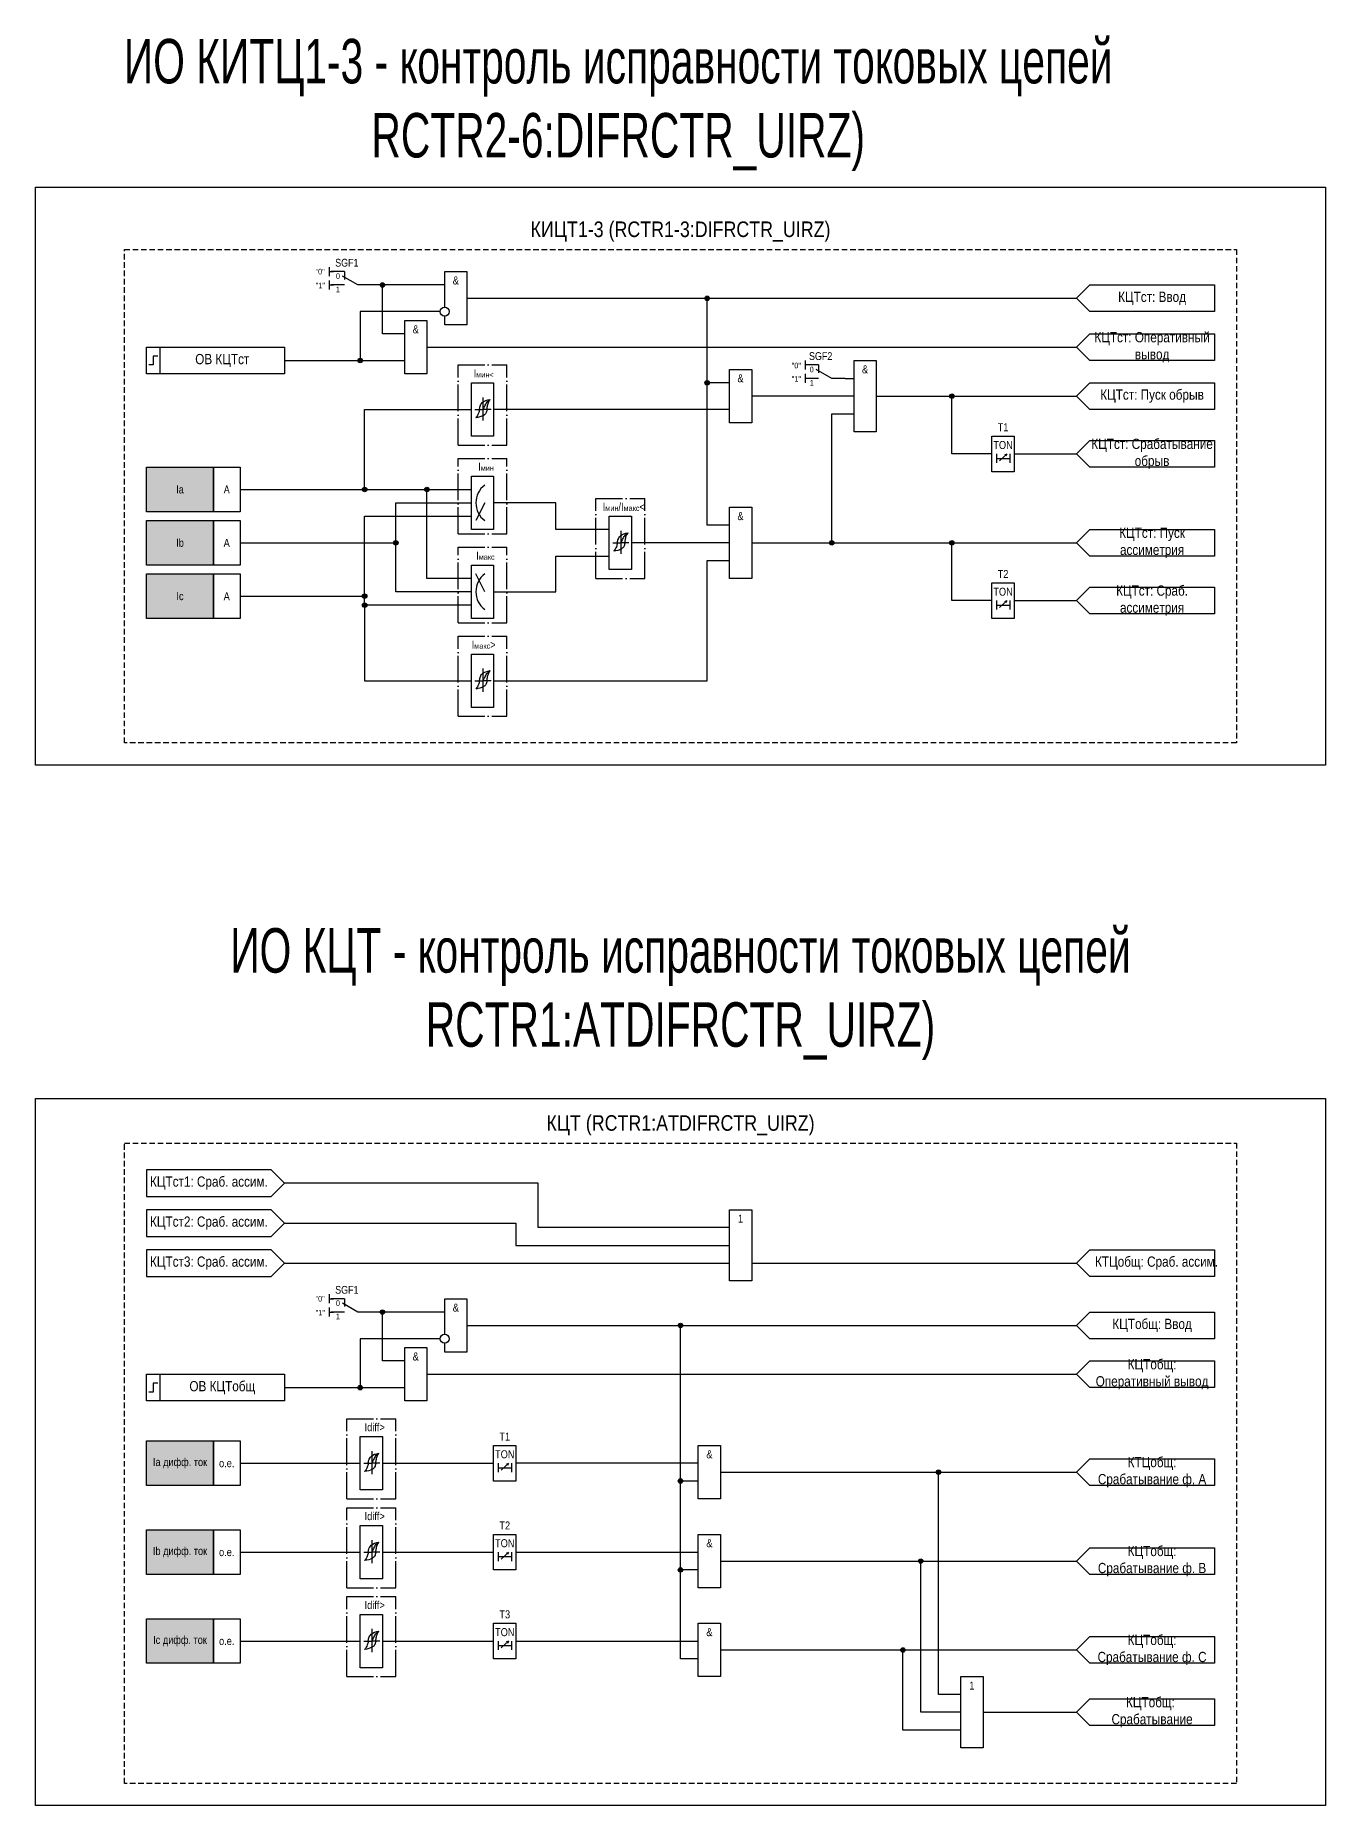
# Model space of a CAD drawing. Header units: millimetres. Extents: x -578 to 4001, y -1196 to 139.
# Drawn here: x 732 to 1022, y -259 to 139.1 of the extents above; entities that cross this region are included whole.
import ezdxf
from ezdxf.enums import TextEntityAlignment as Align

# ---------------------------------------------------------------- set-up
doc = ezdxf.new("R2010")
doc.units = ezdxf.units.MM
doc.linetypes.add('ACAD_ISO04W100', pattern=[30, 24, -3, 0, -3])
doc.linetypes.add('штриховая2', pattern=[0.375, 0.25, -0.125])
doc.layers.add('Основная', color=7, linetype='Continuous')
doc.styles.add('1.8_Gost_RD', font='ARIALN.TTF', dxfattribs={"height": 1.8})
doc.styles.add('2.5_Gost_RD', font='ARIALN.TTF', dxfattribs={"height": 2.5})
doc.styles.add('3.5_Gost_RD', font='ARIALN.TTF', dxfattribs={"height": 3.5})
doc.styles.add('Вывод', font='ARIALN.TTF', dxfattribs={"height": 2.5})
doc.styles.add('Компонент', font='ARIALN.TTF', dxfattribs={"height": 3.5})

# ---------------------------------------------------------------- blocks, each defined once
blk = doc.blocks.new('*U892')
at = {"layer": 'Основная', "linetype": 'ACAD_ISO04W100', "ltscale": 0.25}
for p, q in [((0, 0), (11, 0)), ((0, -17), (0, 0)), ((11, -17), (11, 0)), ((0, -17), (11, -17))]:
    blk.add_line(p, q, dxfattribs=at)
at = {"layer": 'Основная', "style": 'Компонент'}
blk.add_attdef('ОУ', text='', height=3.5, dxfattribs=at).set_placement((11, 0), align=Align.MIDDLE_CENTER)
blk = doc.blocks.new('Точка')
at = {"ltscale": 100}
h = blk.add_hatch(color=256, dxfattribs=at)
h.dxf.hatch_style = 1
edge = h.paths.add_edge_path()
edge.add_arc((0, 0), 0.5, 0, 360)
blk.add_circle((0, 0), 0.5, dxfattribs=at)
blk = doc.blocks.new('*U898')
at = {"layer": 'Основная', "linetype": 'ACAD_ISO04W100', "ltscale": 0.25}
for p, q in [((0, 0), (11, 0)), ((0, -18), (0, 0)), ((11, -18), (11, 0)), ((0, -18), (11, -18))]:
    blk.add_line(p, q, dxfattribs=at)
at = {"layer": 'Основная', "style": 'Компонент'}
blk.add_attdef('ОУ', text='', height=3.5, dxfattribs=at).set_placement((11, 0), align=Align.MIDDLE_CENTER)
blk = doc.blocks.new('*U958')
at = {"layer": 'Основная', "color": 0}
blk.add_line((0, 0), (7, 4), dxfattribs=at)
at = {"layer": 'Основная', "ltscale": 0.35}
blk.add_line((6, 6), (6, 2.5), dxfattribs=at)
blk = doc.blocks.new('*U1016')
at = {"layer": 'Основная', "color": 0}
for p, q in [((-3, 6), (-9, 6)), ((-3, 0), (-9, 0)), ((9, 0), (3, 0))]:
    blk.add_line(p, q, dxfattribs=at)
at = {"layer": 'Основная', "ltscale": 0.25, "xscale": -1}
blk.add_blockref('*U958', (3, 0), dxfattribs=at)
at = {"layer": 'Основная'}
for tag, height, style, p in [('ОУ', 3.5, 'Компонент', (-2, 10)), ('В1', 2.5, 'Вывод', (-13, 6)), ('В2', 2.5, 'Вывод', (-6, 4)), ('В3', 2.5, 'Вывод', (-6, -2))]:
    blk.add_attdef(tag, text='', height=height, dxfattribs=dict(at, style=style)).set_placement(p, align=Align.MIDDLE_CENTER)
blk = doc.blocks.new('*U985')
at = {"layer": 'Основная', "color": 0}
for p, q in [((-3, 6), (-9, 6)), ((-3, 0), (-9, 0)), ((9, 0), (3, 0))]:
    blk.add_line(p, q, dxfattribs=at)
at = {"layer": 'Основная', "ltscale": 0.25, "xscale": -1}
blk.add_blockref('*U958', (3, 0), dxfattribs=at)
at = {"layer": 'Основная'}
for tag, height, style, p in [('ОУ', 3.5, 'Компонент', (-2, 10)), ('В1', 2.5, 'Вывод', (-14, 6)), ('В2', 2.5, 'Вывод', (-6, 4)), ('В3', 2.5, 'Вывод', (-6, -2))]:
    blk.add_attdef(tag, text='', height=height, dxfattribs=dict(at, style=style)).set_placement(p, align=Align.MIDDLE_CENTER)

msp = doc.modelspace()

# ---------------------------------------------------------------- hatches: boundary and pattern name
at = {"ltscale": 100, "true_color": 0xf7941d}
h = msp.add_hatch(color=30, dxfattribs=at)
h.dxf.hatch_style = 1
h.paths.add_polyline_path([(757, 42), (772, 42), (772, 32), (757, 32)])
h = msp.add_hatch(color=30, dxfattribs=at)
h.dxf.hatch_style = 1
h.paths.add_polyline_path([(757, 30), (772, 30), (772, 20), (757, 20)])
h = msp.add_hatch(color=30, dxfattribs=at)
h.dxf.hatch_style = 1
h.paths.add_polyline_path([(757, 18), (772, 18), (772, 8), (757, 8)])
h = msp.add_hatch(color=30, dxfattribs=at)
h.dxf.hatch_style = 1
h.paths.add_polyline_path([(757, -177), (772, -177), (772, -187), (757, -187)])
h = msp.add_hatch(color=30, dxfattribs=at)
h.dxf.hatch_style = 1
h.paths.add_polyline_path([(757, -197), (772, -197), (772, -207), (757, -207)])
h = msp.add_hatch(color=30, dxfattribs=at)
h.dxf.hatch_style = 1
h.paths.add_polyline_path([(757, -217), (772, -217), (772, -227), (757, -227)])

# ---------------------------------------------------------------- linework, layer by layer
at = {"ltscale": 100}
for p, q in [((798, 87), (798, 85)), ((798, 86), (799, 86)), ((798, 84), (798, 82)), ((798, 83), (799, 83)), ((788, 66), (815, 66)), ((888, 61), (883, 61)), ((798, -144), (798, -146)), ((798, -145), (799, -145)), ((798, -147), (798, -149)), ((798, -148), (799, -148)), ((788, -165), (815, -165))]:
    msp.add_line(p, q, dxfattribs=at)
at = {"color": 7, "ltscale": 100}
for p, q in [((948.7, 43.46), (950.37, 44.95)), ((950.37, 44.95), (949.85, 44.73)), ((950.37, 44.95), (950.11, 44.48)), ((833, 34), (831, 30)), ((833, 14), (831, 18)), ((835, 14), (840, 14)), ((948.7, 10.46), (950.37, 11.95)), ((950.37, 11.95), (949.85, 11.73)), ((950.37, 11.95), (950.11, 11.48)), ((836.7, -183.54), (838.37, -182.05)), ((838.37, -182.05), (837.85, -182.27)), ((838.37, -182.05), (838.11, -182.52)), ((836.7, -203.54), (838.37, -202.05)), ((838.37, -202.05), (837.85, -202.27)), ((838.37, -202.05), (838.11, -202.52)), ((836.7, -223.54), (838.37, -222.05)), ((838.37, -222.05), (837.85, -222.27)), ((838.37, -222.05), (838.11, -222.52))]:
    msp.add_line(p, q, dxfattribs=at)
at = {"color": 3, "ltscale": 100}
for points in [[(732, 105), (1022, 105), (1022, -25), (732, -25)], [(732, -100), (1022, -100), (1022, -259), (732, -259)]]:
    msp.add_lwpolyline(points, close=True, dxfattribs=at)
at = {"ltscale": 100}
for points in [[(815, 72), (810, 72), (810, 83), (805, 83)], [(824, 83), (810, 83)], [(829, 80), (966, 80)], [(888, 29), (883, 29), (883, 80)], [(823, 77), (805, 77), (805, 66)], [(815, 72), (810, 72)], [(820, 69), (966, 69)], [(914, 62), (916, 62)], [(916, 58), (893, 58)], [(921, 58), (966, 58)], [(947, 45), (938, 45), (938, 58)], [(806, 37), (806, 55), (830, 55)], [(888, 55), (835, 55)], [(893, 25), (911, 25), (911, 54), (916, 54)], [(948, 45), (948, 43)], [(948, 44), (951, 44)], [(951, 45), (951, 43)], [(952, 45), (966, 45)], [(830, 17), (820, 17), (820, 37)], [(778, 25), (813, 25), (813, 34), (830, 34)], [(861, 28), (849, 28), (849, 34), (835, 34)], [(778, 13), (806, 13), (806, 31), (830, 31)], [(830, 14), (813, 14), (813, 25)], [(888, 25), (866, 25)], [(911, 25), (966, 25)], [(947, 12), (938, 12), (938, 25)], [(835, 14), (849, 14), (849, 22), (861, 22)], [(835, -6), (883, -6), (883, 21), (888, 21)], [(830, 11), (806, 11), (806, 13)], [(948, 12), (948, 10)], [(951, 12), (951, 10)], [(952, 12), (966, 12)], [(806, 11), (806, -6), (830, -6)], [(948, 11), (951, 11)], [(888, -129), (845, -129), (845, -119), (788, -119)], [(788, -128), (840, -128), (840, -133), (888, -133)], [(788, -137), (888, -137)], [(893, -137), (966, -137)], [(815, -159), (810, -159), (810, -148), (805, -148)], [(824, -148), (810, -148)], [(829, -151), (966, -151)], [(881, -186), (877, -186), (877, -151)], [(823, -154), (805, -154), (805, -165)], [(815, -159), (810, -159)], [(820, -162), (966, -162)], [(836, -182), (836, -184)], [(836, -183), (839, -183)], [(839, -182), (839, -184)], [(881, -182), (840, -182)], [(881, -206), (877, -206), (877, -186)], [(886, -184), (966, -184)], [(940, -234), (935, -234), (935, -184)], [(836, -202), (836, -204)], [(836, -203), (839, -203)], [(839, -202), (839, -204)], [(840, -202), (881, -202)], [(881, -226), (877, -226), (877, -206)], [(886, -204), (966, -204)], [(940, -238), (931, -238), (931, -204)], [(836, -222), (836, -224)], [(839, -222), (839, -224)], [(840, -222), (881, -222)], [(836, -223), (839, -223)], [(886, -224), (966, -224)], [(940, -242), (927, -242), (927, -224)], [(945, -238), (966, -238)]]:
    msp.add_lwpolyline(points, dxfattribs=at)
for points in [[(916, 66), (921, 66), (921, 50), (916, 50)], [(947, 49), (952, 49), (952, 41), (947, 41)], [(757, 42), (772, 42), (772, 32), (757, 32)], [(772, 42), (778, 42), (778, 32), (772, 32)], [(830, 40), (835, 40), (835, 28), (830, 28)], [(888, 33), (893, 33), (893, 17), (888, 17)], [(757, 30), (772, 30), (772, 20), (757, 20)], [(772, 30), (778, 30), (778, 20), (772, 20)], [(830, 20), (835, 20), (835, 8), (830, 8)], [(757, 18), (772, 18), (772, 8), (757, 8)], [(772, 18), (778, 18), (778, 8), (772, 8)], [(947, 16), (952, 16), (952, 8), (947, 8)], [(888, -125), (893, -125), (893, -141), (888, -141)], [(757, -177), (772, -177), (772, -187), (757, -187)], [(772, -177), (778, -177), (778, -187), (772, -187)], [(835, -178), (840, -178), (840, -186), (835, -186)], [(757, -197), (772, -197), (772, -207), (757, -207)], [(772, -197), (778, -197), (778, -207), (772, -207)], [(835, -198), (840, -198), (840, -206), (835, -206)], [(757, -217), (772, -217), (772, -227), (757, -227)], [(772, -217), (778, -217), (778, -227), (772, -227)], [(835, -218), (840, -218), (840, -226), (835, -226)], [(940, -230), (945, -230), (945, -246), (940, -246)]]:
    msp.add_lwpolyline(points, close=True, dxfattribs=at)
at = {"color": 7, "ltscale": 100}
for centre in [(836, 34), (836, 14)]:
    msp.add_arc(centre, 5, 126.8699, 233.1301, dxfattribs=at)
at = {"layer": 'Основная', "ltscale": 100}
for p, q in [((905, 66), (905, 64)), ((830, 59.5), (830, 61)), ((830, 61), (835, 61)), ((830, 52), (830, 60)), ((835, 61), (835, 55)), ((905, 63), (905, 61)), ((830, 49), (830, 52)), ((835, 55), (835, 49)), ((835, 49), (830, 49)), ((861, 29.5), (861, 31)), ((861, 31), (866, 31)), ((861, 22), (861, 30)), ((866, 31), (866, 25)), ((866, 25), (866, 19)), ((861, 19), (861, 22)), ((866, 19), (861, 19)), ((830, -1.5), (830, 0)), ((830, 0), (835, 0)), ((835, 0), (835, -6)), ((830, -9), (830, -1)), ((835, -6), (835, -12)), ((830, -12), (830, -9)), ((835, -12), (830, -12)), ((805, -177.5), (805, -176)), ((805, -176), (810, -176)), ((805, -185), (805, -177)), ((810, -176), (810, -182)), ((810, -182), (835, -182)), ((810, -182), (810, -188)), ((805, -188), (805, -185)), ((810, -188), (805, -188)), ((805, -197.5), (805, -196)), ((805, -196), (810, -196)), ((805, -205), (805, -197)), ((810, -196), (810, -202)), ((810, -202), (835, -202)), ((810, -202), (810, -208)), ((805, -208), (805, -205)), ((810, -208), (805, -208)), ((805, -217.5), (805, -216)), ((805, -216), (810, -216)), ((805, -225), (805, -217)), ((810, -216), (810, -222)), ((810, -222), (835, -222)), ((810, -222), (810, -228)), ((805, -228), (805, -225)), ((810, -228), (805, -228))]:
    msp.add_line(p, q, dxfattribs=at)
at = {"layer": 'Основная'}
for p, q in [((832.6, 57.72), (832.6, 52.52)), ((863.6, 27.72), (863.6, 22.52)), ((832.6, -3.28), (832.6, -8.48)), ((807.6, -179.28), (807.6, -184.48)), ((807.6, -199.28), (807.6, -204.48)), ((807.6, -219.28), (807.6, -224.48))]:
    msp.add_line(p, q, dxfattribs=at)
at = {"layer": 'Основная', "color": 7, "ltscale": 100}
for p, q in [((830.79, 55), (832.6, 55)), ((834.42, 55), (832.6, 55)), ((778, 37), (830, 37)), ((861.79, 25), (863.6, 25)), ((865.42, 25), (863.6, 25)), ((830.79, -6), (832.6, -6)), ((834.42, -6), (832.6, -6)), ((778, -182), (805, -182)), ((805.79, -182), (807.6, -182)), ((809.42, -182), (807.6, -182)), ((778, -202), (805, -202)), ((805.79, -202), (807.6, -202)), ((809.42, -202), (807.6, -202)), ((778, -222), (805, -222)), ((805.79, -222), (807.6, -222)), ((809.42, -222), (807.6, -222))]:
    msp.add_line(p, q, dxfattribs=at)
at = {"layer": 'Основная', "linetype": 'штриховая2', "ltscale": 5}
for points in [[(752, 91), (1002, 91), (1002, -20), (752, -20)], [(752, -110), (1002, -110), (1002, -254), (752, -254)]]:
    msp.add_lwpolyline(points, close=True, dxfattribs=at)
at = {"layer": 'Основная', "ltscale": 100}
for points in [[(824, 78), (824, 86), (829, 86), (829, 74), (824, 74), (824, 76)], [(824, -153), (824, -145), (829, -145), (829, -157), (824, -157), (824, -155)]]:
    msp.add_lwpolyline(points, dxfattribs=at)
for points in [[(997, 83), (997, 77), (969, 77), (966, 80), (969, 83)], [(815, 75), (820, 75), (820, 63), (815, 63)], [(997, 72), (997, 66), (969, 66), (966, 69), (969, 72)], [(757, 69), (760, 69), (760, 63), (757, 63)], [(757, 69), (788, 69), (788, 63), (757, 63)], [(888, 64), (893, 64), (893, 52), (888, 52)], [(997, 61), (997, 55), (969, 55), (966, 58), (969, 61)], [(997, 48), (997, 42), (969, 42), (966, 45), (969, 48)], [(997, 28), (997, 22), (969, 22), (966, 25), (969, 28)], [(997, 15), (997, 9), (969, 9), (966, 12), (969, 15)], [(757, -116), (757, -122), (785, -122), (788, -119), (785, -116)], [(757, -125), (757, -131), (785, -131), (788, -128), (785, -125)], [(757, -134), (757, -140), (785, -140), (788, -137), (785, -134)], [(997, -134), (997, -140), (969, -140), (966, -137), (969, -134)], [(997, -148), (997, -154), (969, -154), (966, -151), (969, -148)], [(815, -156), (820, -156), (820, -168), (815, -168)], [(997, -159), (997, -165), (969, -165), (966, -162), (969, -159)], [(757, -162), (760, -162), (760, -168), (757, -168)], [(757, -162), (788, -162), (788, -168), (757, -168)], [(881, -178), (886, -178), (886, -190), (881, -190)], [(997, -181), (997, -187), (969, -187), (966, -184), (969, -181)], [(881, -198), (886, -198), (886, -210), (881, -210)], [(997, -201), (997, -207), (969, -207), (966, -204), (969, -201)], [(881, -218), (886, -218), (886, -230), (881, -230)], [(997, -221), (997, -227), (969, -227), (966, -224), (969, -221)], [(997, -235), (997, -241), (969, -241), (966, -238), (969, -235)]]:
    msp.add_lwpolyline(points, close=True, dxfattribs=at)
at = {"layer": 'Основная', "lineweight": 30, "ltscale": 100}
for points in [[(759.5, 67), (758.5, 67), (758.5, 65), (757.5, 65)], [(759.5, -164), (758.5, -164), (758.5, -166), (757.5, -166)]]:
    msp.add_lwpolyline(points, dxfattribs=at)
at = {"layer": 'Основная', "ltscale": 100}
for centre in [(824, 77), (824, -154)]:
    msp.add_circle(centre, 1, dxfattribs=at)
at = {"layer": 'Основная'}
for points in [[(831.8, 54.92), (831.95, 55.71), (832.44, 56.54), (834.2, 57.26)], [(832.6, 55), (833, 55.72), (833.47, 56.6), (834.2, 57.26)], [(833.48, 54.92), (833.6, 55.71), (833.81, 56.54), (834.2, 57.26)], [(831.8, 54.92), (831.6, 54.13), (831, 53.12)], [(833.48, 54.92), (833.25, 54.13), (832.76, 53.67), (831, 53.12)], [(862.8, 24.92), (862.6, 24.13), (862, 23.12)], [(864.48, 24.92), (864.25, 24.13), (863.76, 23.67), (862, 23.12)], [(862.8, 24.92), (862.95, 25.71), (863.44, 26.54), (865.2, 27.26)], [(863.6, 25), (864, 25.72), (864.47, 26.6), (865.2, 27.26)], [(864.48, 24.92), (864.6, 25.71), (864.81, 26.54), (865.2, 27.26)], [(831.8, -6.08), (831.95, -5.29), (832.44, -4.46), (834.2, -3.74)], [(832.6, -6), (833, -5.28), (833.47, -4.4), (834.2, -3.74)], [(833.48, -6.08), (833.6, -5.29), (833.81, -4.46), (834.2, -3.74)], [(831.8, -6.08), (831.6, -6.87), (831, -7.88)], [(833.48, -6.08), (833.25, -6.87), (832.76, -7.33), (831, -7.88)], [(806.8, -182.08), (806.6, -182.87), (806, -183.88)], [(808.48, -182.08), (808.25, -182.87), (807.76, -183.33), (806, -183.88)], [(806.8, -182.08), (806.95, -181.29), (807.44, -180.46), (809.2, -179.74)], [(807.6, -182), (808, -181.28), (808.47, -180.4), (809.2, -179.74)], [(808.48, -182.08), (808.6, -181.29), (808.81, -180.46), (809.2, -179.74)], [(806.8, -202.08), (806.6, -202.87), (806, -203.88)], [(808.48, -202.08), (808.25, -202.87), (807.76, -203.33), (806, -203.88)], [(806.8, -202.08), (806.95, -201.29), (807.44, -200.46), (809.2, -199.74)], [(807.6, -202), (808, -201.28), (808.47, -200.4), (809.2, -199.74)], [(808.48, -202.08), (808.6, -201.29), (808.81, -200.46), (809.2, -199.74)], [(806.8, -222.08), (806.6, -222.87), (806, -223.88)], [(808.48, -222.08), (808.25, -222.87), (807.76, -223.33), (806, -223.88)], [(806.8, -222.08), (806.95, -221.29), (807.44, -220.46), (809.2, -219.74)], [(807.6, -222), (808, -221.28), (808.47, -220.4), (809.2, -219.74)], [(808.48, -222.08), (808.6, -221.29), (808.81, -220.46), (809.2, -219.74)]]:
    msp.add_spline(points, degree=3, dxfattribs=at)

# ---------------------------------------------------------------- block references
at = {"layer": 'Основная', "ltscale": 0.25, "xscale": 0.5, "yscale": 0.5, "zscale": 0.5}
for p in [(803, 83), (803, -148)]:
    msp.add_blockref('*U985', p, dxfattribs=at).add_auto_attribs({'ОУ': 'SGF1', 'В1': '"0"', 'В2': '0', 'В3': '1'})
at = {"layer": 'Основная', "ltscale": 100}
for p in [(810, 83), (883, 80), (805, 66), (883, 61), (938, 58), (806, 37), (820, 37), (813, 25), (911, 25), (938, 25), (806, 13), (806, 11), (810, -148), (877, -151), (805, -165), (877, -186), (935, -184), (877, -206), (931, -204), (927, -224)]:
    msp.add_blockref('Точка', p, dxfattribs=at)
at = {"layer": 'Основная', "ltscale": 0.25}
ref = msp.add_blockref('*U1016', (909.5, 62), dxfattribs=dict(at, xscale=0.5, yscale=0.5, zscale=0.5))
ref.add_attrib('ОУ', 'SGF2', dxfattribs={"height": 1.75, "style": 'Компонент'}).set_placement((908.5, 67), align=Align.MIDDLE_CENTER)
ref.add_attrib('В2', '0', dxfattribs={"height": 1.25, "style": 'Вывод'}).set_placement((906.5, 64), align=Align.MIDDLE_CENTER)
ref.add_attrib('В3', '1', dxfattribs={"height": 1.25, "style": 'Вывод'}).set_placement((906.5, 61), align=Align.MIDDLE_CENTER)
for name, p in [('*U898', (827, 65)), ('*U892', (827, 44)), ('*U898', (858, 35)), ('*U892', (827, 24)), ('*U898', (827, 4)), ('*U898', (802, -172)), ('*U898', (802, -192)), ('*U898', (802, -212))]:
    msp.add_blockref(name, p, dxfattribs=at)

# ---------------------------------------------------------------- texts
at = {"color": 2, "ltscale": 100, "char_height": 10, "width": 290, "attachment_point": 5, "style": '3.5_Gost_RD'}
for s, insert in [('{\\W0.8;\\C3;ИО КИТЦ1-3 - контроль исправности токовых цепей RCTR2-6:DIFRCTR_UIRZ)}', (863, 123.5)), ('{\\W0.8;\\C3;ИО КЦТ - контроль исправности токовых цепей RCTR1:ATDIFRCTR_UIRZ)}', (877, -76.5))]:
    msp.add_mtext(s, dxfattribs=dict(at, insert=insert))
at = {"color": 30, "ltscale": 100, "char_height": 3.5, "width": 250, "attachment_point": 5, "style": '3.5_Gost_RD'}
for s, insert in [('\\pt108.5;КИЦТ1-3 (RCTR1-3:DIFRCTR_UIRZ)', (877, 95)), ('\\pt108.5;КЦТ (RCTR1:ATDIFRCTR_UIRZ)', (877, -106))]:
    msp.add_mtext(s, dxfattribs=dict(at, insert=insert))
at = {"ltscale": 100, "char_height": 1.25, "attachment_point": 1, "style": '3.5_Gost_RD'}
for insert in [(795, 83.5), (795, -147.5)]:
    msp.add_mtext_dynamic_manual_height_columns('"1"', width=2, gutter_width=17.5, heights=[0], dxfattribs=dict(at, insert=insert))
at = {"ltscale": 100, "char_height": 1.8, "attachment_point": 5}
for s, insert, width, style in [('T1', (949.5, 51), 5, '2.5_Gost_RD'), ('TON', (949.5, 47), 5, '2.5_Gost_RD'), ('Ia', (764.5, 37), 15, '1.8_Gost_RD'), ('А', (775, 37), 6, '1.8_Gost_RD'), ('Ib', (764.5, 25), 15, '1.8_Gost_RD'), ('А', (775, 25), 6, '1.8_Gost_RD'), ('T2', (949.5, 18), 5, '2.5_Gost_RD'), ('Iс', (764.5, 13), 15, '1.8_Gost_RD'), ('А', (775, 13), 6, '1.8_Gost_RD'), ('TON', (949.5, 14), 5, '2.5_Gost_RD'), ('T1', (837.5, -176), 5, '2.5_Gost_RD'), ('TON', (837.5, -180), 5, '2.5_Gost_RD'), ('Ia дифф. ток', (764.5, -182), 15, '1.8_Gost_RD'), ('о.е.', (775, -182), 6, '1.8_Gost_RD'), ('T2', (837.5, -196), 5, '2.5_Gost_RD'), ('TON', (837.5, -200), 5, '2.5_Gost_RD'), ('Ib дифф. ток', (764.5, -202), 15, '1.8_Gost_RD'), ('о.е.', (775, -202), 6, '1.8_Gost_RD'), ('T3', (837.5, -216), 5, '2.5_Gost_RD'), ('Ic дифф. ток', (764.5, -222), 15, '1.8_Gost_RD'), ('о.е.', (775, -222), 6, '1.8_Gost_RD'), ('TON', (837.5, -220), 5, '2.5_Gost_RD')]:
    msp.add_mtext(s, dxfattribs=dict(at, insert=insert, width=width, style=style))
at = {"color": 7, "ltscale": 100, "char_height": 1.8, "attachment_point": 1, "style": '1.8_Gost_RD'}
for s, insert in [('\\pi1.52179;I{\\H0.66667x;мин}', (830, 43)), ('\\pi1.0688;I{\\H0.66667x;макс}', (830, 23))]:
    msp.add_mtext_dynamic_manual_height_columns(s, width=11, gutter_width=17.5, heights=[0], dxfattribs=dict(at, insert=insert))
at = {"layer": 'Основная', "ltscale": 100, "attachment_point": 5, "style": '2.5_Gost_RD'}
for s, insert, char_height, width in [('&', (826.5, 84), 1.8, 5), ('КЦТст: Ввод', (983, 80), 2.3, 28), ('&', (817.5, 73), 1.8, 5), ('&', (918.5, 64), 1.8, 5), ('&', (890.5, 62), 1.8, 5), ('КЦТст: Пуск обрыв', (983, 58), 2.3, 28), ('&', (890.5, 31), 1.8, 5), ('1', (890.5, -127), 1.8, 5), ('&', (826.5, -147), 1.8, 5), ('КЦТобщ: Ввод', (983, -151), 2.3, 28), ('&', (817.5, -158), 1.8, 5), ('&', (883.5, -180), 1.8, 5), ('&', (883.5, -200), 1.8, 5), ('&', (883.5, -220), 1.8, 5), ('1', (942.5, -232), 1.8, 5)]:
    msp.add_mtext(s, dxfattribs=dict(at, insert=insert, char_height=char_height, width=width))
at = {"layer": 'Основная', "color": 0, "ltscale": 100, "char_height": 2.3, "attachment_point": 5, "style": '2.5_Gost_RD'}
for s, insert, width in [('{\\C256;КЦТст: Оперативный вывод}', (983, 69), 28), ('{\\C256;ОВ КЦТст}', (774, 66), 28), ('{\\C256;КЦТст: Срабатывание обрыв}', (983, 45), 28), ('{\\C256;КЦТст: Пуск ассиметрия}', (983, 25), 28), ('{\\C256;КЦТст: Сраб. ассиметрия}', (983, 12), 28), ('{\\C256;КЦТст1: Сраб. ассим.}', (771, -119), 28), ('{\\C256;КЦТст2: Сраб. ассим.}', (771, -128), 28), ('{\\C256;КЦТст3: Сраб. ассим.}', (771, -137), 28), ('{\\C256;КТЦобщ: Сраб. ассим.}', (984, -137), 26.5083), ('{\\C256;КЦТобщ: Оперативный вывод}', (983, -162), 28), ('{\\C256;ОВ КЦТобщ}', (774, -165), 28), ('{\\C256;КТЦобщ: Срабатывание ф. A}', (983, -184), 26.5083), ('{\\C256;КЦТобщ: Срабатывание ф. B}', (983, -204), 25.2956), ('{\\C256;КЦТобщ: Срабатывание ф. C}', (983, -224), 25.7463), ('{\\C256;КЦТобщ:  Срабатывание}', (983, -238), 28)]:
    msp.add_mtext(s, dxfattribs=dict(at, insert=insert, width=width))
at = {"layer": 'Основная', "color": 7, "ltscale": 100, "char_height": 1.8, "attachment_point": 1, "style": '1.8_Gost_RD'}
for s, width, insert in [('\\pi1.52179;I{\\H0.66667x;мин<}', 4, (829, 64)), ('\\pi1.52179;I{\\H0.66667x;мин\\H1.5x;/}I{\\H0.66667x;макс\\H1.5x;<}', 10, (858, 34)), ('\\pi1.0688;I{\\H0.66667x;макс\\H1.5x;>}', 5, (829, 3)), ('Idiff>', 4, (806, -173)), ('Idiff>', 4, (806, -193)), ('Idiff>', 4, (806, -213))]:
    msp.add_mtext_dynamic_manual_height_columns(s, width=width, gutter_width=17.5, heights=[0], dxfattribs=dict(at, insert=insert))
at = {"layer": 'Основная', "ltscale": 100, "char_height": 1.25, "attachment_point": 1, "style": '3.5_Gost_RD'}
for s, insert in [('"0"', (902, 65.5)), ('"1"', (902, 62.5))]:
    msp.add_mtext_dynamic_manual_height_columns(s, width=2, gutter_width=17.5, heights=[0], dxfattribs=dict(at, insert=insert))

doc.saveas('drawing.dxf')
